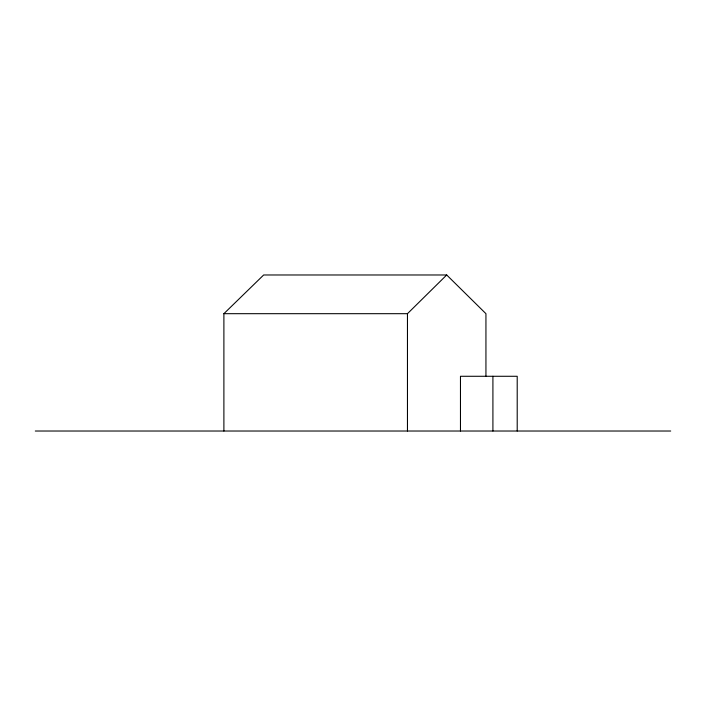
<?xml version="1.0" encoding="UTF-8"?>
<svg xmlns="http://www.w3.org/2000/svg" width="706" height="706" viewBox="0 0 706 706"><rect width="100%" height="100%" fill="white"/><g stroke="black" fill="none" stroke-linecap="round" stroke-linejoin="round"><path stroke-width="1.06" d="M223.89 431.022L223.89 313.685L407.459 313.685L446.704 274.978L485.94 313.685L485.94 376.28M223.89 313.685L263.665 274.978L446.704 274.978M35.3 431.022L670.7 431.022M517.207 431.022L517.207 376.28L460.471 376.28L460.471 431.022M492.912 376.28L492.912 431.022M407.459 313.685L407.459 431.022"/></g></svg>
